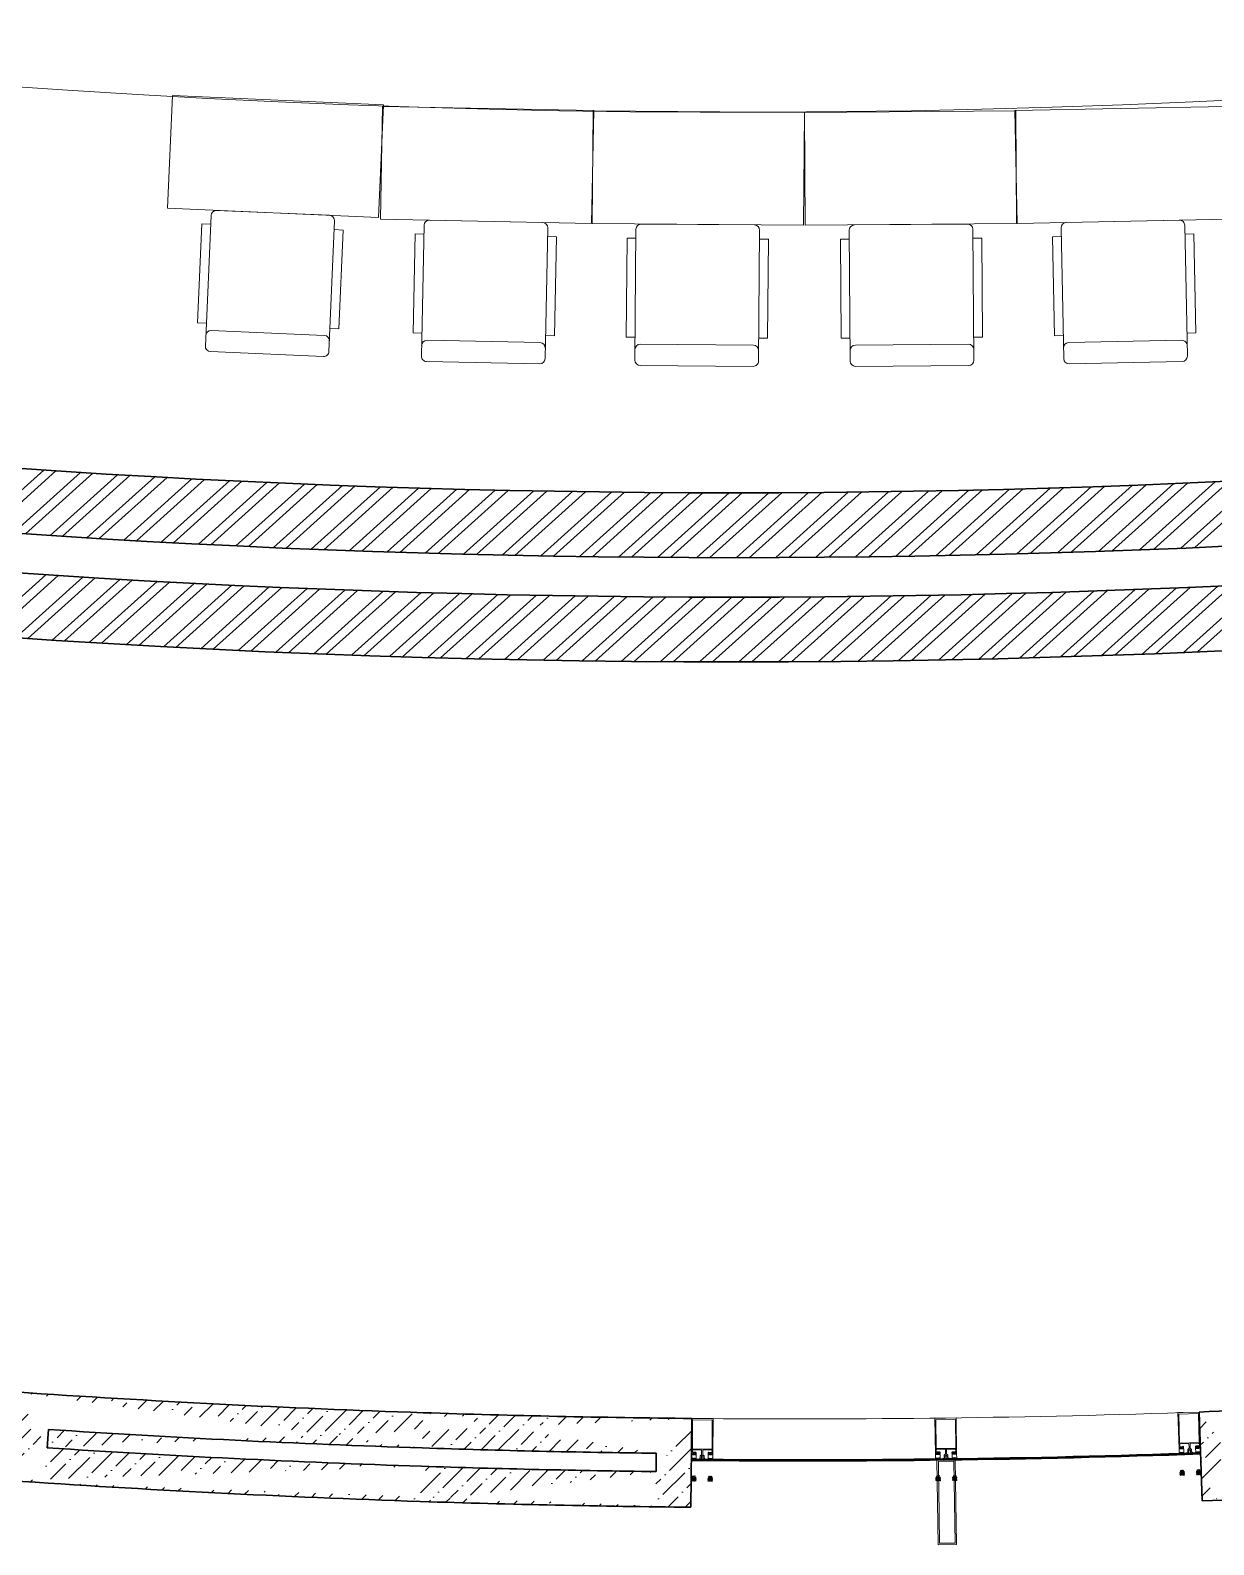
# Model space of a CAD drawing. Header units: millimetres. Extents: x 8275 to 147087, y -297470 to -191881.
# Drawn here: x 109957 to 114157, y -220338 to -214966 of the extents above; entities that cross this region are included whole.
import ezdxf

# ---------------------------------------------------------------- set-up
doc = ezdxf.new("R2010")
doc.units = ezdxf.units.MM
doc.header["$LTSCALE"] = 250
doc.header["$MEASUREMENT"] = 0
for name, color, linetype, lineweight in [('furniture', 5, 'Continuous', 15), ('hatch', 9, 'Continuous', 0), ('stairs', 2, 'Continuous', 5), ('wall', 1, 'Continuous', 30), ('win', 4, 'Continuous', 20)]:
    doc.layers.add(name, color=color, linetype=linetype, lineweight=lineweight)
pattern_1 = [(42.00000000000001, (335817.1038640153, -378922.1444288387), (-62.73099434614291, 69.66982738850575), []), (42.00000000000001, (335861.2374711861, -378924.4573731823), (-62.73099434614291, 69.66982738850575), [])]
pattern_2 = [(45, (-2190690.936406204, -138326.6644931042), (23.20194125768359, 85.07378461150648), [109.375, -21.875, 0, -21.875])]

# ---------------------------------------------------------------- blocks, each defined once
blk = doc.blocks.new('CH_staff_PL')
at = {"color": 0}
for p, q in [((-1.75, 8.750000000000057), (-20.25, 8.75)), ((-4.999999999999886, 10.00000000000005), (-19, 10)), ((-19, 8.75), (-19, 10)), ((-5, 8.750000000000057), (-4.999999999999886, 10.00000000000005)), ((-21, 8), (-21, -8)), ((-4, -7.999999999999943), (-4, 8.000000000000057)), ((-1, -7.999999999999943), (-1, 8.000000000000057)), ((-20.25, -8.75), (-1.75, -8.749999999999943)), ((-19, -10), (-19, -8.749999999999972)), ((-19, -10), (-5, -9.999999999999886)), ((-5, -9.999999999999886), (-5.000000000000114, -8.749999999999943))]:
    blk.add_line(p, q, dxfattribs=at)
for centre, start, end in [((-20.25, 8), 90, 180), ((-3.25, 8.000000000000057), 90, 180), ((-1.75, 8.000000000000057), 0, 90), ((-20.25, -8), 180, 270), ((-3.25, -7.999999999999943), 180, 270), ((-1.75, -7.999999999999943), 270, 0)]:
    blk.add_arc(centre, 0.75, start, end, dxfattribs=at)
blk = doc.blocks.new('dsfa')
at = {"layer": 'furniture', "ltscale": 0.01}
blk.add_lwpolyline([(8865122.156110015, 4642612.802817313), (8865872.156110015, 4642612.802817313), (8865872.156110015, 4642212.802817314), (8865122.156110015, 4642212.802817314)], close=True, dxfattribs=at)
at = {"layer": 'furniture', "extrusion": (2e-16, 2.46924423395e-05, 0.9999999996951416), "xscale": -25.08044560737534, "yscale": 25.08044560737528, "zscale": 25.08044560737534, "rotation": 89.99999999959537}
blk.add_blockref('CH_staff_PL', (8865497.156110011, 4641686.112044335, 114.6275719626288), dxfattribs=at)

msp = doc.modelspace()

# ---------------------------------------------------------------- hatches: boundary and pattern name
at = {"layer": 'hatch', "linetype": 'ByBlock', "ltscale": 100}
h = msp.add_hatch(dxfattribs=at)
h.set_pattern_fill('ANSI32', color=256, scale=250, angle=357)
h.set_pattern_definition(pattern_1)
h.paths.add_polyline_path([(117575.2897301021, -216486.2656506967), (117539.2636579684, -216259.0557243801, -0.06845596411052861), (107370.5173481069, -216258.9727785596), (107334.6079185192, -216486.1986881942, 0.06851843561523804)])
h = msp.add_hatch(dxfattribs=at)
h.set_pattern_fill('ANSI32', color=256, scale=250, angle=357)
h.set_pattern_definition(pattern_1)
h.paths.add_polyline_path([(117633.2445229964, -216851.7760558928), (117597.218598334, -216624.5670596512, -0.06855608853207794), (107312.7500476643, -216624.5098405764), (107276.8407576154, -216851.7348672435, 0.002253657355085052), (107615.5884173821, -216896.8891717314, 0.066353425207065)])
at = {"layer": 'hatch'}
h = msp.add_hatch(dxfattribs=at)
h.set_pattern_fill('ANSI36', color=256, scale=350, style=0)
h.set_pattern_definition(pattern_2)
edge = h.paths.add_edge_path()
edge.add_line((112177.0341040397, -220203.5936520296), (112177.0322807522, -220203.7844529702))
edge.add_line((112178.8496631698, -220013.6014366433), (112178.228550825, -220078.5987746273))
edge.add_line((112305.0365656947, -219889.9932751823), (112302.0265738626, -220204.9788941721))
edge.add_line((110008.9307281247, -220118.7454942535), (110008.9176406527, -220118.9357927772))
edge.add_line((110021.966933368, -219929.192416197), (110017.5071819404, -219994.0394782583))
edge.add_line((109905.8247648717, -219796.1017595254), (109884.2122072221, -220110.3593790262))
edge.add_arc((112694.3408115387, -179249.6314917853), 40767.24492957115, 266.241452780299, 268.1071462531727)
edge.add_arc((112694.3408115387, -179249.6314917853), 40642.24492957115, 266.0657729327132, 268.1071462531727)
edge.add_arc((112693.2685631847, -179262.8068714069), 40754.04132724503, 268.1080438193237, 269.2767633922288)
edge.add_arc((112693.2685631847, -179262.8068714069), 40629.04132724503, 268.1080438193237, 269.4525001642692)
edge.add_arc((112694.3440582135, -179249.6079446296), 40832.2685710791, 266.2411707351404, 268.107149704997)
edge.add_arc((112694.3440582135, -179249.6079446296), 40957.2685710791, 266.0657706440779, 268.107149704997)
edge.add_arc((112693.2685693584, -179262.8072845628), 40819.04091451815, 268.1080437916013, 269.2770432192972)
edge.add_arc((112693.2685693584, -179262.8072845628), 40944.04091451815, 268.1080437916013, 269.4525001499957)
h = msp.add_hatch(dxfattribs=at)
h.set_pattern_fill('ANSI36', color=256, scale=350, style=0)
h.set_pattern_definition(pattern_2)
edge = h.paths.add_edge_path()
edge.add_line((115803.1119545738, -220088.5822740828), (115803.126994197, -220088.7721335953))
edge.add_line((115788.1081329838, -219899.1747184839), (115793.2410193903, -219963.9720410597))
edge.add_line((115902.8620060792, -219764.884919577), (115927.7366468974, -220078.9012443817))
edge.add_line((114241.2012929602, -220177.5771200751), (114241.2079245716, -220177.7678144512))
edge.add_line((114234.5977900762, -219987.6910175543), (114236.8568832085, -220052.6520537999))
edge.add_line((114105.3355808512, -219867.30250808), (114116.2834422619, -220182.1122038944))
edge.add_arc((112693.2685631847, -179262.8068714069), 40754.04132724503, 272.1674593080115, 273.6042961578805)
edge.add_arc((112693.2685631847, -179262.8068714069), 40629.04132724503, 271.9917225359794, 273.6042961578805)
edge.add_arc((112688.4706350539, -179186.5556807122), 40830.44331786402, 273.6042889509162, 274.3537899464323)
edge.add_arc((112688.4706350539, -179186.5556807122), 40705.44331786402, 273.6042889509162, 274.5291978784719)
edge.add_arc((112693.2685693584, -179262.8072845628), 40819.04091451815, 272.1671794782266, 273.6042961301579)
edge.add_arc((112693.2685693584, -179262.8072845628), 40944.04091451815, 271.9917225475281, 273.6042961301579)
edge.add_arc((112688.4706349613, -179186.5556798821), 40895.44331869832, 273.6042889509723, 274.3540687440646)
edge.add_arc((112688.4706349613, -179186.5556798821), 41020.44331869832, 273.6042889509723, 274.5291978785095)
at = {"layer": 'win', "extrusion": (-2.147334285424286e-05, -0.00268873992517816, 0.9999963851017215)}
h = msp.add_hatch(dxfattribs=at)
h.set_pattern_fill('AR-HBONE', color=256, scale=0.4111842104963488, angle=179.5424212629643, style=0)
h.set_pattern_definition([(224.5424212716652, (270476.7951781154, -168677.2883686094), (-0.01857590600916446, -2.325934972816784), [4.934210526705824, -1.644736842235284]), (314.5424212542552, (270475.6229226771, -168678.4420481383), (-0.01857590600916446, -2.325934972816784), [4.934210526705828, -1.644736842235284])])
h.paths.add_polyline_path([(112308.9037664062, -220098.2804434405), (112308.8873474747, -220100.3362989288), (112314.3696287745, -220100.3800827591), (112314.3860477134, -220098.3242272593)], flags=16)
h.paths.add_polyline_path([(112373.2117872638, -220098.7940346437), (112373.1953683235, -220100.8498901206), (112367.7130870204, -220100.8061062908), (112367.7295059524, -220098.7502508027)], flags=16)
edge = h.paths.add_edge_path()
edge.add_arc((112319.0691248812, -220112.6266145107), 0.6853070175936378, 179.5424212351437, 359.5424212351437, ccw=False)
edge.add_arc((112317.6985545531, -220112.6156685535), 0.6853070175936378, 179.5424212351437, 359.5424212351437, ccw=False)
edge.add_arc((112316.3279842264, -220112.604722596), 0.6853070184712204, 179.5424211584375, 359.5424211584375, ccw=False)
edge.add_arc((112314.9574138955, -220112.593776638), 0.6853070185111105, 179.5424213085149, 359.54242130851486, ccw=False)
edge.add_arc((112313.5868435702, -220112.5828306811), 0.6853070167758903, 179.5424214644286, 359.5424214644286, ccw=False)
edge.add_arc((112312.2162732468, -220112.5718847233), 0.6853070175936378, 179.5424212351437, 359.5424212351437, ccw=False)
edge.add_arc((112310.8457029178, -220112.5609387659), 0.6853070175936378, 179.5424212359775, 359.5424212359775, ccw=False)
edge.add_arc((112309.4751325911, -220112.5499928085), 0.6853070185310557, 179.5424213085149, 359.54242130851486, ccw=False)
edge.add_arc((112308.1045622686, -220112.5390468509), 0.6853070148412196, 179.5424211667751, 359.5424211667751, ccw=False)
edge.add_arc((112306.7339919414, -220112.5281008934), 0.6853070203261109, 179.542421304346, 359.5424213043461, ccw=False)
edge.add_arc((112305.3634216096, -220112.5171549357), 0.6853070175936378, 179.5424212351437, 359.5424212351437, ccw=False)
edge.add_arc((112303.9928512862, -220112.5062089781), 0.6853070149010547, 179.54242131852, 359.54242131852004, ccw=False)
edge.add_line((112303.3075661249, -220112.5007359996), (112303.4050661642, -220100.2925150895))
edge.add_line((112303.4050661689, -220100.2925150989), (112307.2426630873, -220100.3231637798))
edge.add_line((112307.2426630831, -220100.32316378), (112307.2590820142, -220098.2673082822))
edge.add_line((112307.2590820151, -220098.2673082913), (112305.4773405893, -220098.2530785467))
edge.add_line((112305.4773405902, -220098.253078547), (112307.1528558382, -220094.8398155565))
edge.add_line((112307.1528558386, -220094.8398155561), (112316.08290359, -220094.9111347245))
edge.add_line((112316.0829035882, -220094.9111347226), (112317.8124735285, -220098.3515921624))
edge.add_line((112317.812473529, -220098.351592164), (112316.0307321031, -220098.3373624194))
edge.add_line((112316.0307321055, -220098.3373624195), (112316.0143131702, -220100.393217908))
edge.add_line((112316.0143131693, -220100.3932179071), (112319.8519100831, -220100.4238665879))
edge.add_line((112319.8519100817, -220100.423866589), (112319.7544094915, -220112.6321558093))
edge.add_arc((112362.8192730155, -220112.8905979455), 0.6853070175936378, 179.5424213051801, 359.54242130518)
edge.add_arc((112364.1898433426, -220112.9015439029), 0.6853070175936378, 179.5424213051801, 359.54242130518)
edge.add_arc((112365.5604136698, -220112.9124898606), 0.6853070184512753, 179.5424213818863, 359.5424213818862)
edge.add_arc((112366.9309840035, -220112.9234358185), 0.6853070185310557, 179.5424212318087, 359.5424212318092)
edge.add_arc((112368.3015543269, -220112.9343817758), 0.6853070167758903, 179.5424210758949, 359.5424210758954)
edge.add_arc((112369.6721246522, -220112.9453277334), 0.6853070175936378, 179.5424213051801, 359.54242130518)
edge.add_arc((112371.0426949747, -220112.95627369), 0.6853070176135829, 179.5424213043463, 359.5424213043462)
edge.add_arc((112372.4132653056, -220112.9672196482), 0.6853070185111105, 179.5424212318087, 359.5424212318092)
edge.add_arc((112373.7838356295, -220112.9781656058), 0.6853070148611647, 179.5424213735487, 359.5424213735486)
edge.add_arc((112375.1544059566, -220112.9891115634), 0.6853070203261109, 179.5424212359775, 359.542421235978)
edge.add_arc((112376.5249762889, -220113.0000575206), 0.6853070175936378, 179.5424213051801, 359.54242130518)
edge.add_arc((112377.8955466105, -220113.0110034777), 0.6853070149209999, 179.5424212218035, 359.542421221804)
edge.add_line((112378.5808317726, -220113.0164764567), (112378.6776496293, -220100.8936739527))
edge.add_line((112378.6776496279, -220100.8936739514), (112374.8400527141, -220100.8630252707))
edge.add_line((112374.8400527141, -220100.8630252704), (112374.8564716494, -220098.8071697819))
edge.add_line((112374.8564716503, -220098.8071697818), (112376.6382130761, -220098.8213995265))
edge.add_line((112376.6382130766, -220098.8213995374), (112375.0174276153, -220095.3818108876))
edge.add_line((112375.0174276209, -220095.3818108875), (112366.0873798695, -220095.3104917378))
edge.add_line((112366.0873798667, -220095.3104917285), (112364.303080135, -220098.7228859106))
edge.add_line((112364.3030801373, -220098.7228859088), (112366.0848215632, -220098.7371156534))
edge.add_line((112366.0848215632, -220098.7371156655), (112366.0684026279, -220100.792971154))
edge.add_line((112366.0684026247, -220100.792971153), (112362.2308057109, -220100.7623224722))
edge.add_line((112362.230805716, -220100.7623224721), (112362.1339873145, -220112.8851932957))
at = {"layer": 'win', "extrusion": (3.731549162425655e-05, -0.002688566726675228, 0.9999963851017215)}
h = msp.add_hatch(dxfattribs=at)
h.set_pattern_fill('AR-HBONE', color=256, scale=0.4111842104963524, angle=180.7951785629504, style=0)
h.set_pattern_definition([(225.7951785716513, (270181.9292481307, -165230.5540128273), (0.03228044461935334, -2.325785143763599), [4.934210526705825, -1.644736842235284]), (315.7951785542413, (270180.7824957821, -165231.733045617), (0.03228044461935334, -2.325785143763599), [4.934210526705828, -1.644736842235284])])
h.paths.add_polyline_path([(113176.0607643496, -220097.279459497), (113176.0892965059, -220099.3351825537), (113181.5712246551, -220099.2590968162), (113181.5426925063, -220097.2033737478)], flags=16)
h.paths.add_polyline_path([(113240.3646426966, -220096.3869618389), (113240.393174844, -220098.4426848845), (113234.9112466915, -220098.5187706227), (113234.8827145352, -220096.4630475661)], flags=16)
edge = h.paths.add_edge_path()
edge.add_arc((113186.5373433639, -220111.3999562823), 0.6853070175936413, -179.2048214648703, 0.7951785351298213, ccw=False)
edge.add_arc((113185.1668613228, -220111.4189777171), 0.6853070175936413, -179.2048214648703, 0.7951785351298213, ccw=False)
edge.add_arc((113183.7963792841, -220111.4379991516), 0.685307018471224, -179.2048215415765, 0.7951784584234929, ccw=False)
edge.add_arc((113182.4258972403, -220111.4570205858), 0.6853070185111141, -179.20482139149908, 0.7951786085009758, ccw=False)
edge.add_arc((113181.055415203, -220111.4760420207), 0.6853070167758939, -179.2048212355853, 0.7951787644146862, ccw=False)
edge.add_arc((113179.6849331675, -220111.4950634548), 0.6853070175936413, -179.2048214648703, 0.7951785351298213, ccw=False)
edge.add_arc((113178.3144511256, -220111.5140848896), 0.6853070175936413, -179.2048214640365, 0.7951785359634869, ccw=False)
edge.add_arc((113176.9439690869, -220111.5331063241), 0.6853070185310592, -179.20482139149908, 0.7951786085009758, ccw=False)
edge.add_arc((113175.5734870519, -220111.5521277585), 0.6853070148412231, -179.20482153323883, 0.7951784667611719, ccw=False)
edge.add_arc((113174.2030050122, -220111.571149193), 0.6853070203261145, -179.20482139566786, 0.7951786043320794, ccw=False)
edge.add_arc((113172.8325229684, -220111.5901706275), 0.6853070175936413, -179.2048214648703, 0.7951785351298213, ccw=False)
edge.add_arc((113171.462040932, -220111.6091920617), 0.6853070149010583, -179.20482138149396, 0.7951786185060996, ccw=False)
edge.add_line((113170.7767999145, -220111.6187027792), (113170.6073683455, -220099.4112682825))
edge.add_line((113170.6073683506, -220099.4112682919), (113174.4447180639, -220099.3580082751))
edge.add_line((113174.4447180593, -220099.3580082753), (113174.4161859021, -220097.302285209))
edge.add_line((113174.4161859035, -220097.3022852181), (113172.6345592515, -220097.3270130831))
edge.add_line((113172.6345592524, -220097.3270130835), (113174.2350498518, -220093.8779341587))
edge.add_line((113174.2350498523, -220093.8779341582), (113183.1645223597, -220093.7539986678))
edge.add_line((113183.1645223583, -220093.753998666), (113184.9688976026, -220097.1558201709))
edge.add_line((113184.9688976031, -220097.1558201725), (113183.1872709511, -220097.1805480375))
edge.add_line((113183.187270953, -220097.1805480375), (113183.2158031055, -220099.2362710946))
edge.add_line((113183.215803105, -220099.2362710937), (113187.0531528137, -220099.1830110769))
edge.add_line((113187.0531528123, -220099.1830110782), (113187.2225853238, -220111.3905138808))
edge.add_arc((113230.2828056357, -220110.7073672386), 0.6853070175936413, 180.7951786051662, 360.7951786051661)
edge.add_arc((113231.6532876758, -220110.688345804), 0.6853070175936413, 180.7951786051662, 360.7951786051661)
edge.add_arc((113233.023769715, -220110.6693243696), 0.6853070184512788, 180.7951786818724, 360.7951786818723)
edge.add_arc((113234.3942517616, -220110.6503029354), 0.6853070185310592, 180.7951785317948, 360.7951785317952)
edge.add_arc((113235.7647337971, -220110.6312815008), 0.6853070167758939, 180.7951783758811, 360.7951783758814)
edge.add_arc((113237.1352158344, -220110.6122600663), 0.6853070175936413, 180.7951786051662, 360.7951786051661)
edge.add_arc((113238.5056978698, -220110.5932386311), 0.6853070176135865, 180.7951786043324, 360.7951786043323)
edge.add_arc((113239.8761799127, -220110.5742171973), 0.6853070185111141, 180.7951785317948, 360.7951785317952)
edge.add_arc((113241.2466619491, -220110.5551957629), 0.6853070148611683, 180.7951786735348, 360.7951786735347)
edge.add_arc((113242.6171439887, -220110.5361743284), 0.6853070203261145, 180.7951785359636, 360.795178535964)
edge.add_arc((113243.987626033, -220110.5171528936), 0.6853070175936413, 180.7951786051662, 360.7951786051661)
edge.add_arc((113245.3581080675, -220110.4981314588), 0.6853070149210034, 180.7951785217897, 360.79517852179)
edge.add_line((113246.043349086, -220110.4886207418), (113245.8751029997, -220098.3665991487))
edge.add_line((113245.8751029979, -220098.3665991474), (113242.0377532892, -220098.4198591643))
edge.add_line((113242.0377532892, -220098.419859164), (113242.0092211367, -220096.364136107))
edge.add_line((113242.0092211381, -220096.3641361069), (113243.7908477901, -220096.3394082419))
edge.add_line((113243.7908477905, -220096.3394082529), (113242.0952500176, -220092.9360769755))
edge.add_line((113242.0952500232, -220092.9360769752), (113233.1657775162, -220093.0600124844))
edge.add_line((113233.1657775134, -220093.0600124751), (113231.4565094375, -220096.5106011541))
edge.add_line((113231.4565094394, -220096.5106011522), (113233.2381360914, -220096.4858732872))
edge.add_line((113233.2381360919, -220096.4858732993), (113233.2666682444, -220098.5415963563))
edge.add_line((113233.2666682411, -220098.5415963554), (113229.4293185325, -220098.5948563722))
edge.add_line((113229.4293185381, -220098.594856372), (113229.5975655733, -220110.7169462803))
at = {"layer": 'win', "extrusion": (8.144937952588176e-05, -0.002687591763693897, 0.9999963851017215)}
h = msp.add_hatch(dxfattribs=at)
h.set_pattern_fill('AR-HBONE', color=256, scale=0.4111842104963488, angle=181.7358643128969, style=0)
h.set_pattern_definition([(226.7358643215978, (270125.8018648571, -162640.7935731841), (0.07045926694846469, -2.324941731260671), [4.934210526705825, -1.644736842235284]), (316.7358643041878, (270124.6746236256, -162641.9912736786), (0.07045926694846469, -2.324941731260671), [4.934210526705828, -1.644736842235284])])
h.paths.add_polyline_path([(114041.8585096918, -220077.7409702004), (114041.9207874782, -220079.7959477786), (114047.4007276859, -220079.629873694), (114047.338449906, -220077.5748961039)], flags=16)
h.paths.add_polyline_path([(114106.1390691636, -220075.7928950945), (114106.2013469407, -220077.8478726617), (114100.7214067303, -220078.013946747), (114100.6591289438, -220075.9589691688)], flags=16)
edge = h.paths.add_edge_path()
edge.add_arc((114052.5654975412, -220091.6875665058), 0.6853070175936378, -178.26413571492378, 1.7358642850762749, ccw=False)
edge.add_arc((114051.1955124861, -220091.7290850273), 0.6853070175936378, -178.26413571492378, 1.7358642850762749, ccw=False)
edge.add_arc((114049.8255274327, -220091.7706035487), 0.6853070184712204, -178.26413579163, 1.735864208370117, ccw=False)
edge.add_arc((114048.4555423748, -220091.8121220697), 0.6853070185111105, -178.26413564155257, 1.7358643584474862, ccw=False)
edge.add_arc((114047.0855573224, -220091.8536405915), 0.6853070167758903, -178.2641354856388, 1.7358645143611966, ccw=False)
edge.add_arc((114045.7155722719, -220091.8951591124), 0.6853070175936378, -178.26413571492378, 1.7358642850762749, ccw=False)
edge.add_arc((114044.3455872167, -220091.9366776339), 0.6853070175936378, -178.26413571409, 1.735864285910111, ccw=False)
edge.add_arc((114042.9756021624, -220091.9781961554), 0.6853070185310557, -178.26413564155257, 1.7358643584474862, ccw=False)
edge.add_arc((114041.6056171138, -220092.0197146764), 0.6853070148412196, -178.26413578329232, 1.7358642167076823, ccw=False)
edge.add_arc((114040.2356320605, -220092.0612331977), 0.6853070203261109, -178.26413564572135, 1.7358643542785899, ccw=False)
edge.add_arc((114038.8656470016, -220092.102751719), 0.6853070175936378, -178.26413571492378, 1.7358642850762749, ccw=False)
edge.add_arc((114037.495661951, -220092.1442702401), 0.6853070149010547, -178.26413563154745, 1.73586436845261, ccw=False)
edge.add_line((114036.8106694262, -220092.1650295009), (114036.4408472603, -220079.9620218547))
edge.add_line((114036.4408472659, -220079.962021864), (114040.2768054194, -220079.8457700041))
edge.add_line((114040.2768054143, -220079.8457700044), (114040.2145276269, -220077.7907924166))
edge.add_line((114040.2145276287, -220077.7907924257), (114038.433547058, -220077.8447665036))
edge.add_line((114038.4335470594, -220077.8447665039), (114039.9771973024, -220074.3698766471))
edge.add_line((114039.9771973019, -220074.3698766466), (114048.9034316646, -220074.0993597984))
edge.add_line((114048.9034316637, -220074.0993597966), (114050.7634125388, -220077.47109981))
edge.add_line((114050.7634125393, -220077.4710998116), (114048.9824319686, -220077.5250738894))
edge.add_line((114048.98243197, -220077.5250738895), (114049.0447097527, -220079.5800514682))
edge.add_line((114049.0447097527, -220079.5800514674), (114052.8806679015, -220079.4637996075))
edge.add_line((114052.8806679001, -220079.4637996087), (114053.2504921298, -220091.6668755362))
edge.add_arc((114096.2936936295, -220090.2768872902), 0.6853070175936378, 181.7358643551127, 361.7358643551126)
edge.add_arc((114097.6636786837, -220090.2353687688), 0.6853070175936378, 181.7358643551127, 361.7358643551126)
edge.add_arc((114099.033663737, -220090.1938502475), 0.6853070184512753, 181.7358644318189, 361.7358644318188)
edge.add_arc((114100.4036487978, -220090.1523317264), 0.6853070185310557, 181.7358642817413, 361.7358642817417)
edge.add_arc((114101.7736338483, -220090.1108132051), 0.6853070167758903, 181.7358641258276, 361.735864125828)
edge.add_arc((114103.1436188998, -220090.0692946838), 0.6853070175936378, 181.7358643551127, 361.7358643551126)
edge.add_arc((114104.5136039494, -220090.0277761619), 0.6853070176135829, 181.7358643542789, 361.7358643542788)
edge.add_arc((114105.8835890073, -220089.9862576411), 0.6853070185111105, 181.7358642817413, 361.7358642817417)
edge.add_arc((114107.2535740578, -220089.9447391201), 0.6853070148611647, 181.7358644234813, 361.7358644234812)
edge.add_arc((114108.6235591121, -220089.9032205987), 0.6853070203261109, 181.7358642859101, 361.7358642859105)
edge.add_arc((114109.993544171, -220089.8617020769), 0.6853070175936378, 181.7358643551127, 361.7358643551126)
edge.add_arc((114111.3635292187, -220089.8201835555), 0.6853070149209999, 181.7358642717361, 361.7358642717365)
edge.add_line((114112.0485217445, -220089.7994242951), (114111.6812871531, -220077.6817985786))
edge.add_line((114111.6812871521, -220077.6817985774), (114107.8453290033, -220077.7980504373))
edge.add_line((114107.8453290038, -220077.798050437), (114107.7830512211, -220075.7430728583))
edge.add_line((114107.7830512211, -220075.7430728583), (114109.5640317918, -220075.6890987804))
edge.add_line((114109.5640317932, -220075.6890987913), (114107.8127889427, -220072.3140633737))
edge.add_line((114107.8127889478, -220072.3140633733), (114098.8865545857, -220072.5845802403))
edge.add_line((114098.8865545833, -220072.5845802312), (114097.2341663105, -220076.0627654738))
edge.add_line((114097.2341663124, -220076.062765472), (114099.0151468831, -220076.0087913941))
edge.add_line((114099.0151468836, -220076.0087914061), (114099.0774246663, -220078.0637689848))
edge.add_line((114099.0774246626, -220078.0637689839), (114095.2414665137, -220078.1800208438))
edge.add_line((114095.2414665189, -220078.1800208435), (114095.6087031806, -220090.2977148503))

# ---------------------------------------------------------------- linework, layer by layer
at = {"layer": 'stairs'}
msp.add_arc((112455.1918322935, -179296.9559816772, -56873.66742660934), 35960.11393724672, 243.7387282126573, 295.0826291658426, dxfattribs=at)
at = {"layer": 'wall'}
for p, q in [((112305.0365656947, -219889.9932751823, -27227.86530261567), (112302.0265738626, -220204.9788941721, -27227.86530261567)), ((114105.3355808512, -219867.30250808, -27227.86530261567), (114116.2834422619, -220182.1122038944, -27227.86530261567)), ((110021.966933368, -219929.192416197, -27227.86530261567), (110017.5071819404, -219994.0394782583, -27227.86530261567)), ((112178.8496631698, -220013.6014366433, -27227.86530261567), (112178.228550825, -220078.5987746273, -27227.86530261567)), ((110008.9307281247, -220118.7454942535, -27227.86530261567), (110008.9176406527, -220118.9357927772, -27227.86530261567)), ((112177.0341040397, -220203.5936520296, -27227.86530261567), (112177.0322807522, -220203.7844529703, -27227.86530261567))]:
    msp.add_line(p, q, dxfattribs=at)
for centre, radius, start, end in [((112455.1920002091, -179296.9559816828, -70506.24605607208), 37310.11393724672, 262.1672891473902, 277.8322945965591), ((112455.1920002091, -179296.9559816828, -70506.24605607208), 37540.11393724672, 262.1602564955819, 277.8395094910423), ((112455.1920002091, -179296.9559816828, -70506.24605607208), 37680.11393724672, 262.1560177846867, 277.843858029927), ((112455.1920002091, -179296.9559816828, -70506.24605607208), 37910.11393724672, 261.0187908002775, 279.0022114623797), ((112694.3408115387, -179249.6314917853, -30639.4644521882), 40642.24492957115, 266.0657729255347, 268.107146249245), ((112693.2685631847, -179262.8068714069, -30639.4644521882), 40629.04132724503, 271.9917225390026, 273.6042961671916), ((112693.2685631847, -179262.8068714069, -30639.4644521882), 40629.04132724503, 268.1080438147537, 269.452500165874), ((112694.3408115387, -179249.6314917853, -30639.4644521882), 40767.24492957115, 266.2414527674178, 268.107146249245), ((112694.3440582135, -179249.6079446296, -30639.4644521882), 40832.2685710791, 266.2411707356272, 268.107149692899), ((112693.2685631847, -179262.8068714069, -30639.4644521882), 40754.04132724503, 268.1080438147537, 269.2767633854172), ((112693.2685693584, -179262.8072845628, -30639.4644521882), 40819.04091451815, 268.1080437880588, 269.2770432320157), ((112694.3440582135, -179249.6079446296, -30639.4644521882), 40957.2685710791, 266.0657706523413, 268.107149692899), ((112693.2685693584, -179262.8072845628, -30639.4644521882), 40944.04091451815, 271.9917225390026, 273.6042961404582), ((112693.2685693584, -179262.8072845628, -30639.4644521882), 40944.04091451815, 268.1080437880588, 269.4525001391924)]:
    msp.add_arc(centre, radius, start, end, dxfattribs=at)
at = {"layer": 'win', "extrusion": (8.144937952602087e-05, -0.002687591763693879, 0.9999963851017215)}
for p, q in [((114060.995611456, -220010.4835404504, -27227.86530261567), (114062.4071147351, -220011.81200219, -27227.86530261567)), ((114062.4071147351, -220011.81200219, -27227.86530261567), (114062.5731876206, -220017.2919226032, -27227.86530261567)), ((114082.9153723761, -220009.8192465083, -27227.86530261567), (114081.5869055397, -220011.2307449793, -27227.86530261567)), ((114081.5869055397, -220011.2307449793, -27227.86530261567), (114081.7529784248, -220016.7106654044, -27227.86530261567)), ((114062.5731876206, -220017.2919226032, -27227.86530261567), (114061.2447207829, -220018.703421085, -27227.86530261567)), ((114081.7529784248, -220016.7106654044, -27227.86530261567), (114083.1644817095, -220018.0391271435, -27227.86530261567))]:
    msp.add_line(p, q, dxfattribs=at)
at = {"layer": 'win', "extrusion": (-2.147334285410323e-05, -0.002688739925178152, 0.9999963851017215)}
for p, q in [((112331.946281078, -220038.8381606691, -27227.86530261567), (112330.5647648715, -220040.1977801286, -27227.86530261567)), ((112330.6304401427, -220031.9743878928, -27227.86530261567), (112331.9900645909, -220033.3558991886, -27227.86530261567)), ((112331.9900645909, -220033.3558991886, -27227.86530261567), (112331.946281078, -220038.8381606691, -27227.86530261567)), ((112351.1780491613, -220033.5091420277, -27227.86530261567), (112351.1342656475, -220038.9914035203, -27227.86530261567)), ((112351.1342656475, -220038.9914035203, -27227.86530261567), (112352.4938901018, -220040.3729148157, -27227.86530261567)), ((112352.559565366, -220032.1495225791, -27227.86530261567), (112351.1780491613, -220033.5091420277, -27227.86530261567))]:
    msp.add_line(p, q, dxfattribs=at)
at = {"layer": 'win', "extrusion": (3.731549162439606e-05, -0.002688566726675233, 0.9999963851017215)}
for p, q in [((113196.3154019041, -220030.5321659674, -27227.86530261567), (113197.704905241, -220031.8836216929, -27227.86530261567)), ((113197.780990429, -220037.3655300268, -27227.86530261567), (113196.4295296853, -220038.7550284832, -27227.86530261567)), ((113197.704905241, -220031.8836216929, -27227.86530261567), (113197.780990429, -220037.3655300268, -27227.86530261567)), ((113218.2431145355, -220030.2278241149, -27227.86530261567), (113216.8916537932, -220031.6173225605, -27227.86530261567)), ((113216.8916537932, -220031.6173225605, -27227.86530261567), (113216.9677389807, -220037.0992309064, -27227.86530261567)), ((113216.9677389807, -220037.0992309064, -27227.86530261567), (113218.3572423237, -220038.4506866314, -27227.86530261567))]:
    msp.add_line(p, q, dxfattribs=at)
at = {"layer": 'win', "extrusion": (-2.147334285410323e-05, -0.002688739925178152, 0.9999963851017215), "elevation": -30050.53825412923}
msp.add_lwpolyline([(112343.7080660872, -220109.9348646748), (112344.2519158294, -220110.4874711841), (112343.6993093214, -220111.0313209315), (112343.6774174061, -220113.7724615885), (112344.221267155, -220114.325068097), (112343.668660639, -220114.8689178462), (112343.6467687205, -220117.6100585036), (112344.1963033775, -220118.16844146, 0.9606708062894292), (112347.755195917, -220118.0540674693), (112347.8558665018, -220105.448855043, 0.1989123673796638), (112347.1472230677, -220103.6986330258), (112343.8221469115, -220100.3200183345, -0.1989123673796519), (112343.1135034864, -220098.5697963099), (112343.2395108828, -220082.792099222), (112373.666172125, -220083.0350994784, -0.414213562373095), (112376.1134959849, -220085.5218287853), (112376.0817527052, -220089.4964827435, -0.414213562373095), (112373.595023402, -220091.9438066008), (112364.8233733168, -220091.8737524804, 0.414213562373095), (112362.3366439934, -220094.3210763378), (112362.2851980097, -220100.7627568659), (112366.1227949258, -220100.7934055582), (112366.1392138446, -220098.7375500587), (112364.3574724155, -220098.7233203253), (112364.3848373115, -220095.2968945052), (112376.7199702572, -220095.3954081222), (112376.6926053648, -220098.8218339324), (112374.910863931, -220098.8076041987), (112374.8944450043, -220100.8634596746), (112378.7320419124, -220100.8941083557), (112379.7599747231, -219972.1885090241), (112304.3786067908, -219971.5864813626), (112303.3506739802, -220100.2920807051), (112307.1882708937, -220100.3227293858), (112307.2046898224, -220098.2668738866), (112305.4229483999, -220098.2526441533), (112305.4503133003, -220094.8262183325), (112317.7854462277, -220094.92473195), (112317.758081336, -220098.35115777), (112315.97633991, -220098.3369280261), (112315.9599209751, -220100.3927835148), (112319.7975178961, -220100.4234321839), (112319.848963884, -220093.9817516551, 0.414213562373095), (112317.4016400267, -220091.4950223422), (112308.6299899398, -220091.4249682235, -0.414213562373095), (112306.1826660716, -220088.9382389107), (112306.2144093559, -220084.9635849648, -0.414213562373095), (112308.7011386637, -220082.5162610934), (112339.1277999065, -220082.7592613504), (112339.0017925054, -220098.5369584373, -0.1989123673796519), (112338.2652852169, -220100.2756388743), (112334.8866705302, -220103.6007150315, 0.1989123673796638), (112334.1501632348, -220105.3393954743), (112334.0494926511, -220117.9446078945, 0.9606708062894292), (112337.606104467, -220118.1158093293), (112338.1644874217, -220117.5662746627), (112338.1863793414, -220114.8251340166), (112337.6425295926, -220114.2725275012), (112338.1951360965, -220113.7286777472), (112338.2170280193, -220110.987537102), (112337.6731782737, -220110.4349305877), (112338.2257847914, -220109.8910808343), (112338.247676707, -220107.1499401909), (112337.7038269521, -220106.5973336722), (112341.0194660216, -220103.3342351883), (112344.2825645159, -220106.6498742699), (112343.7299580069, -220107.1937240192)], format="xyb", close=True, dxfattribs=at)
at = {"layer": 'win', "extrusion": (-2.147334285410323e-05, -0.002688739925178152, 0.9999963851017215)}
for points, elevation in [([(112307.0759636111, -219977.0906545876), (112306.2560039927, -220079.7554177173), (112376.1550906286, -220080.3136615507), (112376.9750502422, -219977.6488984097)], -30050.53825412937), ([(112308.9037664515, -220098.2804434463), (112308.8873475281, -220100.3362989348), (112314.3696288242, -220100.3800827636), (112314.3860477584, -220098.3242272654)], -30050.5382541293), ([(112373.211787305, -220098.7940346504), (112373.1953683746, -220100.8498901271), (112367.7130870735, -220100.8061062965), (112367.7295059982, -220098.7502508095)], -30050.53825412924)]:
    msp.add_lwpolyline(points, close=True, dxfattribs=dict(at, elevation=elevation))
at = {"layer": 'win', "extrusion": (3.731549162439606e-05, -0.002688566726675233, 0.9999963851017215), "elevation": -30043.94415054794}
msp.add_lwpolyline([(113211.1115455552, -220108.1701687291), (113211.6673469386, -220108.7107529664), (113211.1267627019, -220109.2665543556), (113211.1648055708, -220112.007518437), (113211.7206069601, -220112.548102674), (113211.1800227174, -220113.1039040646), (113211.218065582, -220115.8448681473), (113211.7796768133, -220116.3911031616, 0.9606708062894292), (113215.3352181336, -220116.1989484504), (113215.160276929, -220103.5945480103, 0.1989123673796638), (113214.4135377777, -220101.8602374076), (113211.0153897493, -220098.5551264178, -0.1989123673796519), (113210.2686506084, -220096.8208158075), (113210.0496801337, -220081.0441350668), (113240.4743813913, -220080.621859221, -0.414213562373095), (113242.9754876388, -220083.0544883048), (113243.030649795, -220087.0288862286, -0.414213562373095), (113240.5980207143, -220089.529992474), (113231.8269356685, -220089.6517296623, 0.414213562373095), (113229.3943065701, -220092.1528359078), (113229.4837073283, -220098.5941014835), (113233.3210570399, -220098.5408414782), (113233.2925248691, -220096.4851184108), (113231.5108982144, -220096.5098462868), (113231.4633446307, -220093.083641186), (113243.7976829868, -220092.9124482749), (113243.8452365732, -220096.3386533657), (113242.0636099142, -220096.3633812418), (113242.0921420751, -220098.4191042861), (113245.9294917785, -220098.3658442696), (113244.1432886938, -219969.6685349594), (113168.7667765782, -219970.7147138572), (113170.5529796669, -220099.4120231782), (113174.3903293741, -220099.3587631612), (113174.3617972152, -220097.3030400938), (113172.5801705679, -220097.3277679701), (113172.5326169876, -220093.9015628684), (113184.8669553271, -220093.7303699581), (113184.9145089161, -220097.1565750586), (113183.1328822613, -220097.1813029248), (113183.1614144146, -220099.2370259818), (113186.9987641308, -220099.1837659532), (113186.9093633785, -220092.7425003769, 0.414213562373095), (113184.4082571315, -220090.3098712871), (113175.6371720859, -220090.4316084768, -0.414213562373095), (113173.1360658281, -220087.9989793872), (113173.0809036748, -220084.0245814758, -0.414213562373095), (113175.5135327646, -220081.5234752164), (113205.9382340216, -220081.101199371), (113206.1572044913, -220096.8778801109, -0.1989123673796519), (113205.458886008, -220098.632247219), (113202.1537750266, -220102.0303952476, 0.1989123673796638), (113201.4554565365, -220103.7847623617), (113201.6303977441, -220116.3891627956, 0.9606708062894292), (113205.1899024218, -220116.4825651138), (113205.7361374319, -220115.9209538742), (113205.6980945683, -220113.1799898028), (113205.1422931801, -220112.6394055596), (113205.6828774101, -220112.0836041638), (113205.6448345492, -220109.3426400938), (113205.0890331642, -220108.8020558514), (113205.6296174088, -220108.2462544561), (113205.5915745411, -220105.5052903879), (113205.0357731447, -220104.9647061412), (113208.2792785848, -220101.6298978069), (113211.614086928, -220104.8734032574), (113211.0735026906, -220105.4292046481)], format="xyb", close=True, dxfattribs=at)
at = {"layer": 'win', "extrusion": (3.731549162439606e-05, -0.002688566726675233, 0.9999963851017215)}
for points, elevation in [([(113171.583826392, -219976.1585991476), (113173.0086222225, -220078.8167497209), (113242.9032061925, -220077.8466565628), (113241.4784103514, -219975.1885059786)], -30043.94415054806), ([(113240.3646427396, -220096.386961845), (113240.3931748988, -220098.4426848899), (113234.9112467466, -220098.5187706272), (113234.882714582, -220096.4630475722)], -30043.94415054793), ([(113176.060764397, -220097.2794595021), (113176.0892965624, -220099.3351825586), (113181.5712247056, -220099.2590968199), (113181.5426925511, -220097.2033737532)], -30043.944150548)]:
    msp.add_lwpolyline(points, close=True, dxfattribs=dict(at, elevation=elevation))
at = {"layer": 'win', "extrusion": (8.144937952602087e-05, -0.002687591763693879, 0.9999963851017215), "elevation": -30113.44224351299}
msp.add_lwpolyline([(114077.0833633078, -220088.0547715548), (114077.6479647307, -220088.586158163), (114077.1165781239, -220089.1507595927), (114077.1996151673, -220091.8907297031), (114077.7642165959, -220092.4221163109), (114077.232829982, -220092.9867177422), (114077.3158670219, -220095.7266878535), (114077.8863702812, -220096.2636290954, 0.9606708062894292), (114081.438277744, -220096.0131278007), (114081.0564295626, -220083.413298165, 0.1989123673796638), (114080.2813183121, -220081.6914807613), (114076.829367176, -220078.4426037164, -0.1989123673796519), (114076.0542559356, -220076.7207863049), (114075.5763040598, -220060.9498267504), (114105.9899722378, -220060.0281155777, -0.414213562373095), (114108.5306786672, -220062.4193553314), (114108.6510823744, -220066.3923119972, -0.414213562373095), (114106.2598426252, -220068.9330184246), (114097.4919382869, -220069.1987369682, 0.414213562373095), (114095.1006985184, -220071.739443396), (114095.2958355861, -220078.1783731389), (114099.1317937369, -220078.0621212905), (114099.0695159363, -220076.0071437018), (114097.2885353628, -220076.0611177908), (114097.1847390633, -220072.6361551541), (114109.5146045495, -220072.2624884618), (114109.6184008525, -220075.6874510886), (114107.8374202736, -220075.7414251778), (114107.8996980656, -220077.7964027432), (114111.7356562097, -220077.6801508837), (114107.8368281734, -219949.0295112235), (114032.4876502654, -219951.313029895), (114036.3864783041, -220079.9636695664), (114040.2224364522, -220079.8474177063), (114040.1601586627, -220077.7924401174), (114038.3791780952, -220077.8464142066), (114038.2753818009, -220074.4214515686), (114050.605247267, -220074.0477848775), (114050.7090435717, -220077.4727475139), (114048.9280630008, -220077.5267215928), (114048.9903407859, -220079.5816991713), (114052.8262989416, -220079.4654472996), (114052.6311618796, -220073.0265175559, 0.414213562373095), (114050.0904554515, -220070.6352777963), (114041.3225511137, -220070.9009963416, -0.414213562373095), (114038.7818446734, -220068.5097565824), (114038.6614409687, -220064.5367999287, -0.414213562373095), (114041.0526807251, -220061.9960934872), (114071.4663489037, -220061.0743823151), (114071.9443007723, -220076.8453418688, -0.1989123673796519), (114071.2748784216, -220078.610937057), (114068.0260013852, -220082.0628881902, 0.1989123673796638), (114067.3565790267, -220083.8284833843), (114067.7384272073, -220096.428313014, 0.9606708062894292), (114071.2989855758, -220096.4632651954), (114071.8359268144, -220095.8927619274), (114071.7528897754, -220093.1527918277), (114071.188288346, -220092.6214052131), (114071.719674949, -220092.0568037773), (114071.6366379131, -220089.3168336781), (114071.0720364871, -220088.7854470647), (114071.6034231025, -220088.2208456289), (114071.5203860615, -220085.4808755317), (114070.9557846256, -220084.9494889143), (114074.1441042922, -220081.5618803369), (114077.531712878, -220084.7502000136), (114077.0003262697, -220085.3148014451)], format="xyb", close=True, dxfattribs=at)
at = {"layer": 'win', "extrusion": (8.144937952602087e-05, -0.002687591763693879, 0.9999963851017215)}
for points, elevation in [([(114035.3936944581, -219956.7099330691), (114038.5036705875, -220059.3308567193), (114108.3729082905, -220057.2134121343), (114105.2629321534, -219954.5924884735)], -30113.44224351313), ([(114041.858509738, -220077.7409702055), (114041.920787534, -220079.7959477836), (114047.4007277342, -220079.6298736977), (114047.3384499483, -220077.5748961093)], -30113.44224351307), ([(114106.1390692047, -220075.7928951008), (114106.2013469929, -220077.8478726672), (114100.7214067834, -220078.0139467516), (114100.6591289891, -220075.958969175)], -30113.442243513)]:
    msp.add_lwpolyline(points, close=True, dxfattribs=dict(at, elevation=elevation))
at = {"layer": 'win', "extrusion": (-2.147334285410323e-05, -0.002688739925178152, 0.9999963851017215)}
for points, elevation in [([(112319.7544100885, -220112.6320874958, -0.9999999999999999), (112318.3838397592, -220112.6211415383, -0.9999999999999999), (112317.0132694327, -220112.6101955807, -0.9999999999999999), (112315.6426991048, -220112.5992496231, -0.9999999999999999), (112314.272128782, -220112.5883036661, -0.9999999999999999), (112312.901558451, -220112.5773577155, -0.9999999999999999), (112311.5309881251, -220112.5664117526, -0.9999999999999999), (112310.1604177973, -220112.5554657936, -0.9999999999999999), (112308.7898474723, -220112.5445198358, -0.9999999999999999), (112307.4192771546, -220112.5335738788, -0.9999999999999999), (112306.0487068189, -220112.5226279204, -0.9999999999999999), (112304.6781364937, -220112.5116819641, -0.9999999999999999), (112303.307566172, -220112.5007360063), (112303.4050662167, -220100.292515104), (112307.1882708934, -220100.3227293812), (112307.2046898261, -220098.2668738914), (112305.4773406382, -220098.2530785514), (112307.1528558914, -220094.8398155608), (112316.0829036406, -220094.9111347283), (112317.8124735762, -220098.3515921689), (112315.9763399143, -220098.3369280243), (112315.9599209742, -220100.3927835139), (112319.8519101275, -220100.4238665946), (112319.7544095358, -220112.632155823)], -30051.88253268366), ([(112362.1339878978, -220112.8851249706, 0.9999999999999999), (112363.5045582241, -220112.8960709287, 0.9999999999999999), (112364.8751285539, -220112.9070168869, 0.9999999999999999), (112366.2456988821, -220112.9179628444, 0.9999999999999999), (112367.6162692182, -220112.9289088023, 0.9999999999999999), (112368.986839535, -220112.9398547597, 0.9999999999999999), (112370.3574098546, -220112.9508007156, 0.9999999999999999), (112371.7279801898, -220112.9617466749, 0.9999999999999999), (112373.0985505092, -220112.9726926333, 0.9999999999999999), (112374.4691208409, -220112.9836385906, 0.9999999999999999), (112375.8396911677, -220112.9945845475, 0.9999999999999999), (112377.2102614944, -220113.0055305034, 0.9999999999999999), (112378.580831814, -220113.0164764608), (112378.6776496755, -220100.8936739564), (112374.8400527655, -220100.8630252753), (112374.8564716961, -220098.807169787), (112376.63821312, -220098.8213995426), (112375.0174276725, -220095.3818108937), (112366.0873799099, -220095.310491733), (112364.303080182, -220098.722885913), (112366.0848216078, -220098.7371156701), (112366.0684026765, -220100.792971159), (112362.2308057656, -220100.7623224773), (112362.1339873591, -220112.8851932921)], -30051.88253268362)]:
    msp.add_lwpolyline(points, format="xyb", dxfattribs=dict(at, elevation=elevation))
at = {"layer": 'win', "extrusion": (3.731549162439606e-05, -0.002688566726675233, 0.9999963851017215)}
for points, elevation in [([(113187.2225844276, -220111.3904455705, -0.9999999999999999), (113185.8521023849, -220111.4094670052, -0.9999999999999999), (113184.4816203484, -220111.4284884395, -0.9999999999999999), (113183.1111383065, -220111.447509874, -0.9999999999999999), (113181.7406562711, -220111.4665313088, -0.9999999999999999), (113180.370174229, -220111.4855527504, -0.9999999999999999), (113178.9996921896, -220111.5045741793, -0.9999999999999999), (113177.6292101476, -220111.5235956124, -0.9999999999999999), (113176.2587281131, -220111.5426170464, -0.9999999999999999), (113174.8882460831, -220111.5616384813, -0.9999999999999999), (113173.5177640338, -220111.5806599153, -0.9999999999999999), (113172.1472819985, -220111.599681351, -0.9999999999999999), (113170.7767999639, -220111.618702785), (113170.6073683997, -220099.4112682965), (113174.3903293734, -220099.3587631572), (113174.3617972185, -220097.3030400985), (113172.6345593018, -220097.3270130872), (113174.2350499073, -220093.877934162), (113183.1645224107, -220093.7539986708), (113184.9688976503, -220097.1558201765), (113183.1328822651, -220097.1813029227), (113183.1614144134, -220099.2370259812), (113187.0531528587, -220099.1830110831), (113187.2225853685, -220111.3905138936)], -30045.28842910234), ([(113229.5975646657, -220110.7168779591, 0.9999999999999999), (113230.9680467042, -220110.6978565248, 0.9999999999999999), (113232.3385287444, -220110.678835091, 0.9999999999999999), (113233.7090107868, -220110.6598136566, 0.9999999999999999), (113235.0794928358, -220110.6407922223, 0.9999999999999999), (113236.4499748639, -220110.6217707878, 0.9999999999999999), (113237.8204568948, -220110.6027493519, 0.9999999999999999), (113239.1909389434, -220110.5837279192, 0.9999999999999999), (113240.5614209756, -220110.5647064855, 0.9999999999999999), (113241.9319030195, -220110.5456850507, 0.9999999999999999), (113243.3023850582, -220110.5266636156, 0.9999999999999999), (113244.672867098, -220110.5076421796, 0.9999999999999999), (113246.0433491295, -220110.4886207451), (113245.8751030447, -220098.3665991517), (113242.0377533403, -220098.4198591682), (113242.0092211812, -220096.364136111), (113243.7908478345, -220096.3394082572), (113242.0952500737, -220092.9360769805), (113233.1657775579, -220093.0600124784), (113231.4565094845, -220096.5106011554), (113233.238136137, -220096.4858733031), (113233.2666682941, -220098.5415963608), (113229.4293185889, -220098.5948563765), (113229.5975656213, -220110.7169462758)], -30045.2884291023)]:
    msp.add_lwpolyline(points, format="xyb", dxfattribs=dict(at, elevation=elevation))
at = {"layer": 'win', "extrusion": (8.144937952602087e-05, -0.002687591763693879, 0.9999963851017215)}
for points, elevation in [([(114053.250490111, -220091.666807251, -0.9999999999999999), (114051.8805050543, -220091.7083257722, -0.9999999999999999), (114050.510520004, -220091.7498442934, -0.9999999999999999), (114049.1405349463, -220091.7913628147, -0.9999999999999999), (114047.7705498984, -220091.8328813364, -0.9999999999999999), (114046.4005648412, -220091.8743998646, -0.9999999999999999), (114045.0305797887, -220091.9159183807, -0.9999999999999999), (114043.6605947324, -220091.9574369005, -0.9999999999999999), (114042.2906096833, -220091.9989554212, -0.9999999999999999), (114040.9206246359, -220092.0404739428, -0.9999999999999999), (114039.5506395746, -220092.0819924636, -0.9999999999999999), (114038.1806545235, -220092.1235109862, -0.9999999999999999), (114036.8106694748, -220092.1650295068), (114036.440847313, -220079.9620218687), (114040.2224364515, -220079.8474177022), (114040.1601586667, -220077.7924401219), (114038.4335471065, -220077.8447665077), (114039.9771973559, -220074.3698766509), (114048.9034317138, -220074.0993598017), (114050.7634125865, -220077.4710998158), (114048.9280630048, -220077.526721591), (114048.9903407842, -220079.5816991708), (114052.8806679454, -220079.4637996138), (114053.2504921734, -220091.6668755492)], -30114.78652206741), ([(114095.6087011488, -220090.2976465542, 0.9999999999999999), (114096.9786862029, -220090.2561280332, 0.9999999999999999), (114098.3486712575, -220090.2146095126, 0.9999999999999999), (114099.718656313, -220090.1730909912, 0.9999999999999999), (114101.0886413767, -220090.1315724699, 0.9999999999999999), (114102.4586264195, -220090.0900539487, 0.9999999999999999), (114103.8286114666, -220090.0485354262, 0.9999999999999999), (114105.1985965277, -220090.0070169064, 0.9999999999999999), (114106.5685815765, -220089.9654983862, 0.9999999999999999), (114107.9385666333, -220089.9239798646, 0.9999999999999999), (114109.3085516875, -220089.8824613427, 0.9999999999999999), (114110.6785367409, -220089.8409428199, 0.9999999999999999), (114112.0485217868, -220089.7994242987), (114111.681287199, -220077.6817985817), (114107.845329053, -220077.7980504412), (114107.7830512654, -220075.7430728628), (114109.5640318354, -220075.6890987961), (114107.8127889986, -220072.3140633789), (114098.8865546254, -220072.5845802352), (114097.2341663563, -220076.0627654756), (114099.0151469277, -220076.0087914103), (114099.0774247157, -220078.0637689892), (114095.2414665683, -220078.180020848), (114095.6087032248, -220090.2977148461)], -30114.78652206733)]:
    msp.add_lwpolyline(points, format="xyb", dxfattribs=dict(at, elevation=elevation))
at = {"layer": 'win', "elevation": -30641.20913663766}
for points in [[(113244.0386172526, -220337.0396317219), (113239.8752207218, -220037.0685228979), (113174.8814804761, -220037.970592146), (113179.0448770064, -220337.9417009705)], [(113238.9697088299, -220332.1095031836), (113234.9450921833, -220042.1374313204), (113179.9503888984, -220042.9007206842), (113183.9750055454, -220332.8727925475)]]:
    msp.add_lwpolyline(points, close=True, dxfattribs=at)
at = {"layer": 'win'}
for radius in [40629.04132724503, 40777.04132724503, 40776.04132724503, 40775.04132724503, 40774.04132724503, 40773.04132724503, 40779.04132724503, 40778.04132724503]:
    msp.add_arc((112693.2685631847, -179262.8068714069, -30639.4644521882), radius, 269.452500165874, 271.9917225390026, dxfattribs=at)
at = {"layer": 'win', "extrusion": (8.144937952602087e-05, -0.002687591763693879, 0.9999963851017215)}
for centre, radius, start, end in [((114068.6967765994, -220120.0982432064, -30114.78652206725), 23.68932309987656, 92.31852821512156, 98.96772565026436), ((114068.0181993835, -220108.720615641, -30114.78652206738), 11.84415585990497, 91.00548397967223, 104.6572053237469), ((114077.0089023691, -220176.091514858, -30114.78652206746), 79.43733587598572, 89.3016764691148, 94.1700519318274), ((114076.4657732165, -220158.1699005541, -30114.78652206736), 61.98307333192854, 88.74762102534113, 94.724107622632), ((114075.6035341406, -220129.7186306785, -30114.78652206707), 34.0854521669411, 87.12302838981715, 96.34870025792686), ((114080.9523469261, -220118.6510120752, -30114.78652206726), 21.72982308732188, 81.36258633602785, 89.2938484576446), ((114081.8913631274, -220105.9157634183, -30114.78652206734), 9.462229877207651, 75.86073086735063, 93.01467129641921), ((114081.3651984583, -220111.6511425048, -30114.78652206723), 15.63818546316107, 79.59867683255818, 89.73224838102026), ((114076.3703772679, -220155.0221239097, -30114.78652206745), 56.02831096297897, 80.45006657536732, 103.021662065325), ((114076.4523390665, -220157.7266141502, -30114.78652206733), 59.50225788623588, 82.10830454167801, 101.3634240771659), ((114069.0753425715, -220115.9933784326, -30114.7865220672), 18.66373521831405, 93.19784771347219, 102.4972114381478), ((114072.7042030304, -220135.6400145238, -30114.78652206728), 38.16461497224456, 96.542045122351, 101.5677794811348), ((114076.4789814376, -220158.6057313505, -30114.78652206744), 60.98800946245647, 82.68480998537069, 100.7869186419815), ((114082.3317914975, -220351.730680239, -30114.78652206737), 254.6448962107594, 90.92539976212859, 92.54632888915498), ((114079.8423581558, -220124.660981092, -30114.78652206738), 27.34609378610929, 80.76503468241974, 87.76563492950322)]:
    msp.add_arc(centre, radius, start, end, dxfattribs=at)
at = {"layer": 'win', "extrusion": (-2.147334285410323e-05, -0.002688739925178152, 0.9999963851017215)}
for centre, radius, start, end in [((112340.432530649, -220176.8258618129, -30051.88253268374), 56.02831096297897, 78.2566235022439, 100.8282190157306), ((112340.4109222163, -220179.5315074426, -30051.88253268358), 59.50225788623588, 79.91486147431559, 99.16998102973137), ((112340.4038982158, -220180.411000212, -30051.88253268371), 60.98800946245647, 80.491366927, 98.59347560093134), ((112337.5108628545, -220157.3176364946, -30051.88253268354), 38.16461497224456, 94.34860206300111, 99.37433643463115), ((112334.6366058516, -220137.546506415, -30051.88253268345), 18.66373521831405, 91.00440466765959, 100.303768392763), ((112333.8585909737, -220130.2386118351, -30051.88253268367), 11.84415585990497, 88.81204093690256, 102.4637622742772), ((112334.1012099067, -220141.6338745393, -30051.88253268351), 23.68932309987656, 90.12508516928865, 96.77428260728718), ((112338.8608613184, -220373.6184542763, -30051.88253268361), 254.6448962107594, 88.73195671213361, 90.35288582259044), ((112340.2641895647, -220197.9042538418, -30051.88253268372), 79.43733587598572, 87.10823343933528, 91.97660889024307), ((112340.4073804216, -220179.9749832232, -30051.88253268364), 61.98307333192854, 86.55417796255522, 92.53066457259082), ((112340.6347014407, -220151.5115586419, -30051.88253268335), 34.0854521669411, 84.92958533656046, 94.15525718694282), ((112345.063993393, -220146.619849211, -30051.88253268364), 27.34609378610929, 78.57159164194898, 85.57219188460718), ((112346.4031911464, -220140.6567667831, -30051.88253268352), 21.72982308732188, 79.16914327024537, 87.10040541231922), ((112347.82894127, -220127.9667885978, -30051.88253268361), 9.462229877207651, 73.66728781829963, 90.82122824650531), ((112347.0836493575, -220133.6778272504, -30051.8825326835), 15.63818546316107, 77.40523376701468, 87.53880532351712)]:
    msp.add_arc(centre, radius, start, end, dxfattribs=at)
at = {"layer": 'win', "extrusion": (3.731549162439606e-05, -0.002688566726675233, 0.9999963851017215)}
for centre, radius, start, end in [((113209.2992307523, -220175.1167903435, -30045.28842910244), 56.02831096297897, 79.50938081036469, 102.0809763124836), ((113209.3367810061, -220177.8222616842, -30045.28842910227), 59.50225788623588, 81.16761879564022, 100.4227383486879), ((113202.2000210175, -220140.0716364455, -30045.2884291022), 23.68932309987656, 91.37784244876556, 98.02703990157976), ((113201.708325475, -220128.6844018583, -30045.28842910234), 11.84415585990497, 90.06479821721247, 103.716519550435), ((113202.6459268687, -220135.9735399395, -30045.28842910214), 18.66373521831405, 92.25716197592342, 101.5565256822417), ((113205.9517530264, -220155.6771043722, -30045.28842910223), 38.16461497224456, 95.60135937390558, 100.6270937264951), ((113209.3489870317, -220178.7016977993, -30045.28842910241), 60.98800946245647, 81.74412424082853, 99.84623289113053), ((113212.0304130508, -220371.896706077, -30045.28842910231), 254.6448962107594, 89.9847139950235, 91.60564313899755), ((113209.5917667379, -220196.1938245737, -30045.2884291024), 79.43733587598572, 88.36099073105329, 93.2293661848441), ((113209.3429357685, -220178.2657088974, -30045.28842910233), 61.98307333192854, 87.80693527065927, 93.78342186486783), ((113208.9479066721, -220149.8041178364, -30045.28842910204), 34.0854521669411, 86.18234264004536, 95.40801449997677), ((113213.2691924882, -220144.8167400415, -30045.28842910234), 27.34609378610929, 79.82434892901564, 86.82494918528191), ((113214.4776992821, -220138.8258040562, -30045.28842910222), 21.72982308732188, 80.42190056786174, 88.35316270426276), ((113215.6256676598, -220126.1076879069, -30045.2884291023), 9.462229877207651, 74.92004509754, 92.07398555292956), ((113215.0054143159, -220131.8336557999, -30045.28842910217), 15.63818546316107, 78.65799107363561, 88.79156262921978)]:
    msp.add_arc(centre, radius, start, end, dxfattribs=at)

# ---------------------------------------------------------------- block references
at = {"layer": 'furniture', "xscale": -1}
for p, rotation in [((8765012.178761728, -5240762.542293768, -27227.86530261567), 357.4957187851019), ((8881235.522602685, -5036455.740201232, -27227.86530261567), 358.8395200703853), ((8940439.32853596, -4928573.546422897, -27227.86530261567), 359.5420827803514)]:
    msp.add_blockref('dsfa', p, dxfattribs=dict(at, rotation=rotation))
at = {"layer": 'furniture'}
for p, rotation in [((-8715030.481690831, -4928573.546422897, -27227.86530261567), 0.4579172196485302), ((-8655826.675757557, -5036455.740201232, -27227.86530261567), 1.160479929614708)]:
    msp.add_blockref('dsfa', p, dxfattribs=dict(at, rotation=rotation))

doc.saveas('drawing.dxf')
